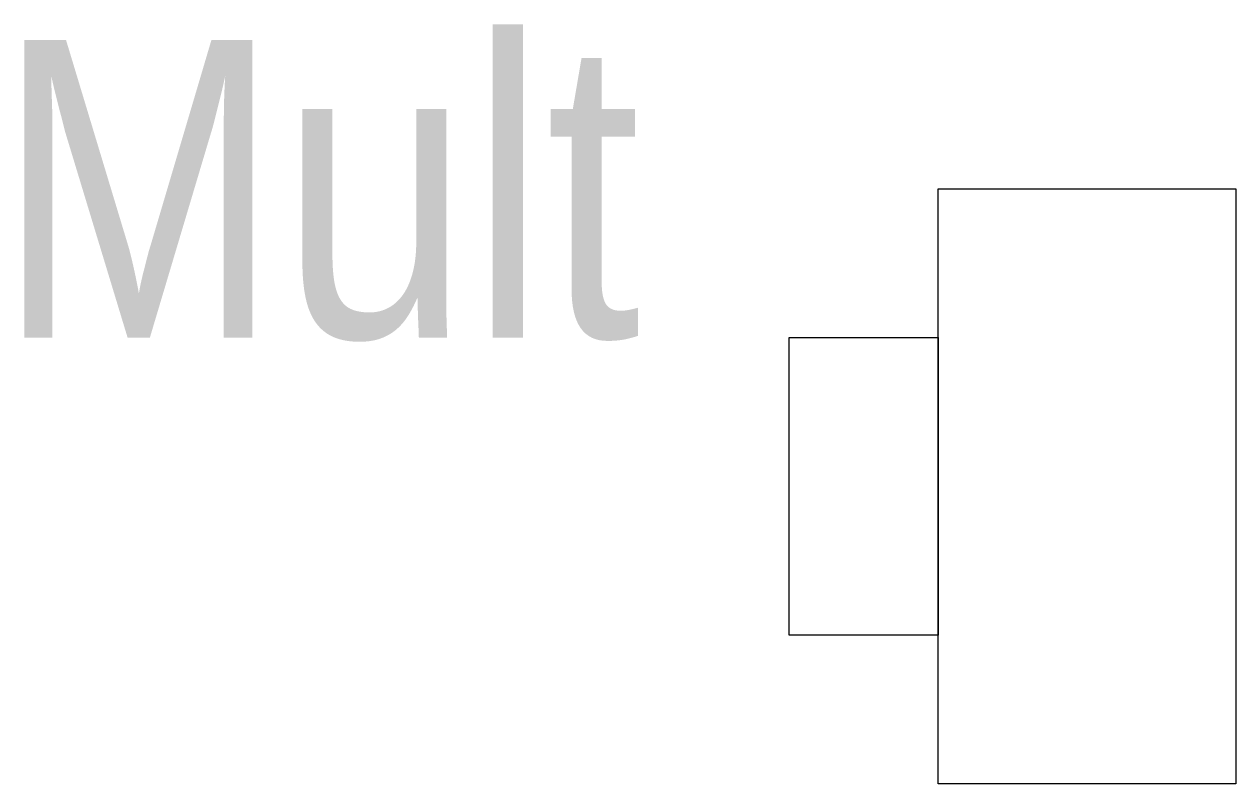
# Model space of a CAD drawing. Header units: inches. Extents: x -1.29 to 0.75, y -0.5 to 0.78.
import ezdxf
from ezdxf.enums import TextEntityAlignment as Align

# ---------------------------------------------------------------- set-up
doc = ezdxf.new("R2010")
doc.units = ezdxf.units.IN
doc.header["$MEASUREMENT"] = 0
doc.layers.add('Text', color=178, linetype='Continuous', lineweight=25, true_color=0x000000)
doc.styles.add('textstyle0', font='')
doc.styles.get('textstyle0').set_extended_font_data('Ubuntu Condensed')

msp = doc.modelspace()

# ---------------------------------------------------------------- linework, layer by layer
at = {"layer": 'Text'}
for p, q in [((0.25, 0.5), (0.75, 0.5)), ((0.25, -0.5), (0.25, 0.5)), ((0.75, 0.5), (0.75, -0.5)), ((0, 0.25), (0.25, 0.25)), ((0, -0.25), (0, 0.25)), ((0.25, 0.25), (0.25, -0.25)), ((0.25, -0.25), (0, -0.25)), ((0.75, -0.5), (0.25, -0.5))]:
    msp.add_line(p, q, dxfattribs=at)

# ---------------------------------------------------------------- texts
at = {"layer": 'Text', "style": 'textstyle0'}
msp.add_attdef('Mult', text='Mult', height=0.5, dxfattribs=at).set_placement((-0.25, 0.25), align=Align.RIGHT)

doc.saveas('drawing.dxf')
